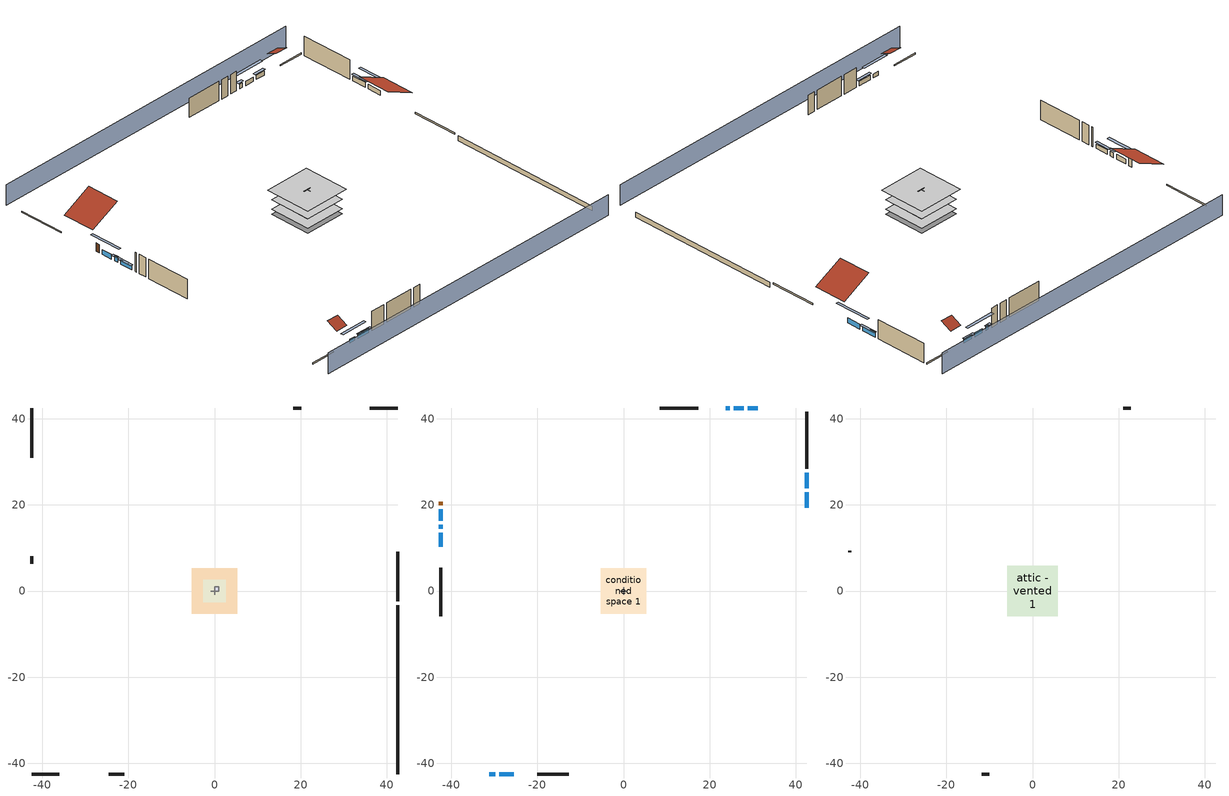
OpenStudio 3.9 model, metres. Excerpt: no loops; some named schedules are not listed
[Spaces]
garage 1
 floor foundation (Slab1 construction): -2.59,-2.59 -2.59,2.59 2.59,2.59 2.59,-2.59 z0
 wall outside (Wall1 construction): -24.6,-42.5 -20.94,-42.5 z0.3:5.18
 wall outside (Wall2 construction): -42.5,8.11 -42.5,6.28 z0.3:5.18
 wall outside (Wall12 construction): 20.1,42.5 18.28,42.5 z0.3:5.18
 wall to conditioned space 1 (Wall5 construction Reversed): 0,-0.91 0,0.91 z0.3:5.18
 wall to conditioned space 1 (Wall6 construction Reversed): 0.91,0 -0.91,0 z0.3:5.18
crawlspace - vented 1
 floor foundation (Slab2 construction): -5.27,-5.27 -5.27,5.27 5.27,5.27 5.27,-5.27 z-0.91
 wall outside (RimJoist1 construction): 42.5,-2.35 42.5,9.17 z0.3:0.61
 wall outside (RimJoist2 construction): -42.5,-42.5 -36.1,-42.5 z0.3:0.61
 wall outside (RimJoist3 construction): -42.5,42.5 -42.5,30.98 z0.3:0.61
 wall outside (RimJoist4 construction): 42.5,42.5 36.1,42.5 z0.3:0.61
 wall foundation (FoundationWall1 construction): 42.5,-42.5 42.5,-3.28 z-0.91:0.3
furnace airloop ret air space
 floor adiabatic (AdiabaticConst): 0,0 0,1 1,1 1,0 z0
 wall adiabatic (AdiabaticConst): 0,1 0,0 1,0 1,1 0,1 z0:1
 ceiling adiabatic (AdiabaticConst): 1,0 1,1 0,1 0,0 z1
conditioned space 1
 floor to crawlspace - vented 1 (Floor1 construction): -5.27,-5.27 -5.27,5.27 5.27,5.27 5.27,-5.27 z0.3
 floor to garage 1 (Floor2 construction): -2.59,-2.59 -2.59,2.59 2.59,2.59 2.59,-2.59 z0.3
 floor adiabatic (AdiabaticFloorConstruction): -5.27,-5.27 -5.27,5.27 5.27,5.27 5.27,-5.27 z2.74
 wall outside (Wall3 construction): 42.5,28.41 42.5,41.58 z0.3:5.18
 wall outside (Wall4 construction): -20.02,-42.5 -12.7,-42.5 z0.3:5.18
 wall outside (Wall7 construction): -42.5,5.35 -42.5,-5.83 z0.3:5.18
 wall outside (Wall8 construction): 17.35,42.5 8.42,42.5 z0.3:5.18
 wall outside (AdiabaticWallConstruction): 42.5,19.37 42.5,22.96 / 42.5,23.89 42.5,27.48 z0.3:1.52; -31.19,-42.5 -29.74,-42.5 z0.3:1.25; -28.82,-42.5 -25.53,-42.5 / -42.5,13.54 -42.5,10.31 z0.3:1.37; -42.5,18.94 -42.5,16.31 / 24.63,42.5 23.73,42.5 z0.3:1.49; -42.5,15.38 -42.5,14.47 z0.3:1.53; 27.91,42.5 25.56,42.5 / 31.19,42.5 28.84,42.5 z0.3:1.34
 wall outside (AdiabaticWallConstruction 1): -42.5,20.79 -42.5,19.87 z0.3:2.34
 window (WindowConstruction): 42.5,19.37 42.5,22.96 z0.3:1.52
 window (WindowConstruction 1): 42.5,23.89 42.5,27.48 z0.3:1.52
 window (WindowConstruction 2): -31.19,-42.5 -29.74,-42.5 z0.3:1.25
 window (WindowConstruction 3): -28.81,-42.5 -25.53,-42.5 z0.3:1.37
 window (WindowConstruction 4): -42.5,18.94 -42.5,16.31 z0.3:1.49
 window (WindowConstruction 5): -42.5,15.38 -42.5,14.47 z0.3:1.52
 window (WindowConstruction 6): -42.5,13.54 -42.5,10.31 z0.3:1.37
 window (WindowConstruction 7): 27.91,42.5 25.56,42.5 z0.3:1.34
 window (WindowConstruction 8): 24.63,42.5 23.73,42.5 z0.3:1.49
 window (WindowConstruction 9): 31.19,42.5 28.84,42.5 z0.3:1.34
 door (Door): -42.5,20.79 -42.5,19.87 z0.3:2.34
 ceiling adiabatic (AdiabaticFloorConstruction): 5.27,-5.27 5.27,5.27 -5.27,5.27 -5.27,-5.27 z2.74
attic - vented 1
 floor to conditioned space 1 (Floor3 construction Reversed): -5.87,-5.87 -5.87,5.87 5.87,5.87 5.87,-5.87 z5.18
 wall outside (Wall9 construction): -11.77,-42.5 -10,-42.5 z0.3:5.18
 wall outside (Wall10 construction): 22.81,42.5 21.03,42.5 z0.3:5.18
 wall outside (Wall11 construction): -42.5,9.38 -42.5,9.03 z0.3:5.18
 roof outside (Roof1 construction): 42.5,18.44,5.18 35.05,18.44,8.91 35.05,10.1,8.91 42.5,10.1,5.18
 roof outside (Roof2 construction): -32.12,-42.5,5.18 -32.12,-39.77,6.55 -35.17,-39.77,6.55 -35.17,-42.5,5.18
 roof outside (Roof3 construction): 32.12,42.5,5.18 32.12,39.77,6.55 35.17,39.77,6.55 35.17,42.5,5.18
 roof outside (Roof4 construction): -42.5,21.72,5.18 -35.05,21.72,8.91 -35.05,30.05,8.91 -42.5,30.05,5.18
shading: 42.5,47.08 -42.5,47.08 / -42.5,-47.08 42.5,-47.08 z0:5.18; 42.5,25.7 42.5,16.63 43.11,16.63 43.11,25.7 z4.27; 42.5,27.78 42.5,23.58 43.11,23.58 43.11,27.78 z1.83; -27,-42.5 -33.93,-42.5 -33.93,-43.11 -27,-43.11 z3.99; -25.23,-42.5 -29.12,-42.5 -29.12,-43.11 -25.23,-43.11 z1.68; -42.5,13.57 -42.5,21.69 -43.11,21.69 -43.11,13.57 z4.24; -42.5,14.16 -42.5,15.69 -43.11,15.69 -43.11,14.16 z1.83; -42.5,10 -42.5,13.84 -43.11,13.84 -43.11,10 z1.68; 22.82,42.5 30.65,42.5 30.65,43.11 22.82,43.11 z4.08; 23.43,42.5 24.94,42.5 24.94,43.11 23.43,43.11 z1.8; 28.54,42.5 31.49,42.5 31.49,43.11 28.54,43.11 z1.65
[Site]
Portland Intl Arpt_OR: Latitude {deg}=45.59; Longitude {deg}=-122.6; Time Zone {hr}=-8; Elevation {m}=33; Terrain=Suburbs; Keep Site Location Information=Yes
[Site:GroundTemperature:Shallow]
10.2558, 8.96328, 8.85977, 9.47314, 11.9355, 14.3863, 16.5111, 17.8571, 17.9714, 16.8767, 14.8061, 12.4304
[Site:WaterMainsTemperature]
Calculation Method=Schedule; Temperature Schedule=mains temperature schedule
[Building]
Building 1
[Material] Roughness=Rough
Name | Thickness {m} | Conductivity {W/m-K} | Density {kg/m3} | Specific Heat {J/kg-K} | Thermal Absorptance | Solar Absorptance | Visible Absorptance
slate or tile shingles | 0.01905 | 0.840978 | 1899.972 | 799.717 | 0.9 | 0.75 | 0.75
roof rigid ins | 0.00329814 | 0.029427 | 32.04 | 1214.23 | 0.9 | 0.7 | 0.7
osb sheathing 0.5 in. | 0.0127 | 0.115458 | 512.64 | 1214.23 | 0.9 | 0.6 | 0.6
wood siding | 0.0254 | 0.102417 | 544.68 | 1172.36 | 0.9 | 0.85 | 0.85
osb sheathing 0.5 in. 1 | 0.0127 | 0.115458 | 512.64 | 1214.23 | 0.9 | 0.7 | 0.7
wall stud and cavity | 0.1397 | 0.727959 | 139.0536 | 1170.24 | 0.9 | 0.6 | 0.6
wall stud and cavity 1 | 0.1397 | 0.550994 | 139.0536 | 1170.24 | 0.9 | 0.7 | 0.7
gypsum board | 0.0127 | 0.160291 | 801 | 837.4 | 0.9 | 0.6 | 0.6
osb sheathing 0.5 in. 2; osb sheathing 0.5 in. 3 | 0.0127 | 0.115458 | 512.64 | 1214.23
wall stud and cavity 2 | 0.1397 | 0.335416 | 139.0536 | 1170.24 | 0.9 | 0.7 | 0.7
rim joist stud and cavity | 0.0508 | 0.178688 | 50.32683 | 1063.81 | 0.9 | 0.6 | 0.6
floor stud and cavity | 0.1397 | 0.923637 | 92.3553 | 1139.71 | 0.9 | 0.7 | 0.7
osb sheathing 0.75 in. | 0.01905 | 0.115458 | 512.64 | 1214.23 | 0.9 | 0.7 | 0.7
floor covering | 0.0127 | 0.0433444 | 54.468 | 1339.84 | 0.9 | 0.6 | 0.6
ceiling loosefill ins | 0.0846667 | 0.0480833 | 16.02 | 1046.75 | 0.9 | 0.7 | 0.7
ceiling stud and cavity | 0.1397 | 0.302811 | 65.682 | 1177.47 | 0.9 | 0.7 | 0.7
concrete 4.0 in. | 0.1016 | 1.803125 | 2242.8 | 837.4 | 0.9 | 0.7 | 0.7
concrete 8.0 in. | 0.2032 | 1.803125 | 2242.8 | 837.4 | 0.9 | 0.7 | 0.7
soil 0.5 in. | 0.0127 | 1.9041 | 1842.3 | 418.7 | 0.9 | 0.7 | 0.7
wood siding 1; wood siding 2 | 0.0254 | 0.102417 | 544.68 | 1172.36
wall rigid ins; floor rigid ins | 0.512978 | 0.029427 | 32.04 | 1214.23 | 0.9 | 0.7 | 0.7
wall stud and cavity 3 | 0.0889 | 0.380278 | 52.3479 | 1209.89 | 0.9 | 0.7 | 0.7
door material | 0.04445 | 0.0612267 | 512.64 | 1214.23 | 0.9 | 0.7 | 0.7
floor stud and cavity 1 | 0.1397 | 1.75129 | 37.0049 | 1207.88 | 0.9 | 0.7 | 0.7
wall stud and cavity 4 | 0.0889 | 0.391764 | 83.0341 | 1211.67 | 0.9 | 0.7 | 0.7
furniture material conditioned space 1; furniture material garage 1 | 0.1524 | 0.115458 | 640.8 | 1214.23 | 0.9 | 0.6 | 0.6
[Construction]
Roof1 construction; Roof2 construction; Roof3 construction; Roof4 construction: slate or tile shingles, roof rigid ins, osb sheathing 0.5 in.
Wall1 construction; Wall2 construction: wood siding, osb sheathing 0.5 in. 1, wall stud and cavity
Wall3 construction; Wall4 construction: wood siding, osb sheathing 0.5 in. 1, wall stud and cavity 1, gypsum board
Wall5 construction Reversed: gypsum board, wall stud and cavity 2, osb sheathing 0.5 in. 2
Wall6 construction Reversed: gypsum board, wall stud and cavity 2, osb sheathing 0.5 in. 3
Wall7 construction; Wall8 construction: wood siding, osb sheathing 0.5 in. 3, wall stud and cavity 1, gypsum board
Wall9 construction; Wall10 construction; Wall11 construction; Wall12 construction: wood siding, osb sheathing 0.5 in. 3, wall stud and cavity
RimJoist1 construction; RimJoist2 construction; RimJoist3 construction; RimJoist4 construction: wood siding, rim joist stud and cavity
Floor1 construction; Floor2 construction: floor stud and cavity, osb sheathing 0.75 in., floor covering
Floor3 construction Reversed: gypsum board, ceiling stud and cavity, ceiling loosefill ins
Slab1 construction: concrete 4.0 in.
FoundationWall1 construction: concrete 8.0 in.
Slab2 construction: soil 0.5 in.
WindowConstruction; WindowConstruction 1; WindowConstruction 2; WindowConstruction 3; WindowConstruction 4; WindowConstruction 5; WindowConstruction 6; WindowConstruction 7; WindowConstruction 8; WindowConstruction 9: WindowMaterial
AdiabaticWallConstruction: wood siding 1, wall rigid ins, wall stud and cavity 3, gypsum board
Door: door material
AdiabaticWallConstruction 1: wood siding 2, wall rigid ins, wall stud and cavity 3, gypsum board
AdiabaticFloorConstruction: floor stud and cavity 1, floor rigid ins, osb sheathing 0.75 in., floor covering
PartitionWallConstruction: gypsum board, wall stud and cavity 4, gypsum board
furniture construction conditioned space 1: furniture material conditioned space 1
furniture construction garage 1: furniture material garage 1
AdiabaticConst: Adiabatic
[WindowMaterial:SimpleGlazingSystem]
WindowMaterial: U-Factor {W/m2-K}=2.15764; Solar Heat Gain Coefficient=0.44
[Material:NoMass]
Adiabatic: Roughness=Rough; Thermal Resistance {m2-K/W}=176.1
[ThermalZone] Multiplier=1; Use Ideal Air Loads=No
Name | Volume {m3} | Thermostat
conditioned space | 606.66 | conditioned space temperature setpoint
attic - vented | 120.537
garage | 65.242
crawlspace - vented | 135.355
furnace airloop ret air zone | 1
[Sizing:Zone] Zone Cooling Design Supply Air Temperature Input Method=SupplyAirTemperature; Zone Cooling Design Supply Air Temperature {C}=14; Zone Cooling Design Supply Air Temperature Difference {deltaC}=11.11; Zone Heating Design Supply Air Temperature Input Method=SupplyAirTemperature; Zone Heating Design Supply Air Temperature {C}=40; Zone Heating Design Supply Air Temperature Difference {deltaC}=11.11; Zone Cooling Design Supply Air Humidity Ratio {kg-H2O/kg-air}=0.0085; Zone Heating Design Supply Air Humidity Ratio {kg-H2O/kg-air}=0.008; Cooling Design Air Flow Method=DesignDay; Heating Design Air Flow Method=DesignDay; Account for Dedicated Outdoor Air System=No; Dedicated Outdoor Air System Control Strategy=NeutralSupplyAir; Dedicated Outdoor Air Low Setpoint Temperature for Design {C}=autosize; Dedicated Outdoor Air High Setpoint Temperature for Design {C}=autosize; Zone Load Sizing Method=Sensible Load Only No Latent Load; Zone Latent Cooling Design Supply Air Humidity Ratio Input Method=HumidityRatioDifference; Zone Cooling Design Supply Air Humidity Ratio Difference {kgWater/kgDryAir}=0.005; Zone Latent Heating Design Supply Air Humidity Ratio Input Method=HumidityRatioDifference; Zone Humidification Design Supply Air Humidity Ratio Difference {kgWater/kgDryAir}=0.005; Sizing Option=Coincident
attic - vented; garage; crawlspace - vented; furnace airloop ret air zone
[Space]
Name | Thermal Zone | Volume {m3}
conditioned space 1 | conditioned space | 606.66
attic - vented 1 | attic - vented | 120.537
garage 1 | garage | 65.242
crawlspace - vented 1 | crawlspace - vented | 135.355
furnace airloop ret air space | furnace airloop ret air zone
[ThermostatSetpoint:DualSetpoint]
conditioned space temperature setpoint: Heating Setpoint Temperature Schedule=heating setpoint; Cooling Setpoint Temperature Schedule=cooling setpoint; Temperature Difference Between Cutout And Setpoint {deltaC}=0
[Foundation:Kiva] Wall Depth Below Slab {m}=0.2032
Name | Initial Indoor Air Temperature {C} | Wall Height Above Grade {m}
Foundation Kiva 1 | 13.4258 | 0.1016
Foundation Kiva 2 | 8.3888 | 0.3048
[Foundation:Kiva:Settings]
Soil Conductivity {W/m-K}=1.9041; Soil Density {kg/m3}=1842.3; Soil Specific Heat {J/kg-K}=418.7; Ground Solar Absorptivity=0.9; Ground Thermal Absorptivity=0.9; Ground Surface Roughness {m}=0.03; Far-Field Width {m}=40; Deep-Ground Boundary Condition=ZeroFlux; Deep-Ground Depth {m}=40; Minimum Cell Dimension {m}=0.2; Maximum Cell Growth Coefficient=3; Simulation Timestep=Timestep
[SurfaceProperty:ExposedFoundationPerimeter] Exposed Perimeter Calculation Method=TotalExposedPerimeter
Name | Total Exposed Perimeter {m}
Slab1 | 14.6304
Slab2 | 39.22776
[SurfaceProperty:IncidentSolarMultiplier] Incident Solar Multiplier=1; Incident Solar Multiplier Schedule=trans schedule winter=0.85 summer=0.7
Window1; Window2; Window3; Window4; Window5; Window6; Window7; Window8; Window9; Window10
[InternalMass:Definition] Design Level Calculation Method=SurfaceArea
Name | Construction | Surface Area {m2}
partition wall mass | PartitionWallConstruction | 248.794
furniture mass conditioned space 1 | furniture construction conditioned space 1 | 99.51774
furniture mass garage 1 | furniture construction garage 1 | 2.67561
[InternalMass] Multiplier=1
Name | Internal Mass Definition | Space or SpaceType
partition wall mass | partition wall mass | conditioned space 1
furniture mass conditioned space 1 | furniture mass conditioned space 1 | conditioned space 1
furniture mass garage 1 | furniture mass garage 1 | garage 1
[EnergyManagementSystem:Sensor]
Name | Output Variable or Output Meter Index Key | Output Variable or Output Meter
water_heater_T_set | water heater setpoint | Schedule Value
out_pb_s |  | Site Outdoor Air Barometric Pressure
out_wt_s |  | Site Outdoor Air Humidity Ratio
site_vw_s |  | Site Wind Speed
cool_season | cooling season schedule | Schedule Value
furnace_airloop_AH_MFR_s | Node 16 | System Node Mass Flow Rate
furnace_airloop_AH_VFR_s | Node 16 | System Node Current Density Volume Flow Rate
furnace_airloop_AH_Tout_s | Node 16 | System Node Temperature
furnace_airloop_AH_Wout_s | Node 16 | System Node Humidity Ratio
furnace_airloop_RA_T_s | Node 19 | System Node Temperature
furnace_airloop_Ra_W_s | Node 19 | System Node Humidity Ratio
furnace_airloop_0_DZ_T_s | crawlspace - vented | Zone Air Temperature
furnace_airloop_0_DZ_W_s | crawlspace - vented | Zone Mean Air Humidity Ratio
natural_vent_s | natural vent schedule | Schedule Value
htg_sp_s | heating setpoint | Schedule Value
clg_sp_s | cooling setpoint | Schedule Value
mech_vent_range_fan_0_sch_s | mech vent range fan 0 schedule | Schedule Value
mech_vent_bath_fan_0_sch_s | mech vent bath fan 0 schedule | Schedule Value
clothes_dryer_exhaust_0_sch_s | clothes_dryer | Schedule Value
htg_load_cond |  | Heating:EnergyTransfer:Zone:CONDITIONED SPACE
clg_load_cond |  | Cooling:EnergyTransfer:Zone:CONDITIONED SPACE
htg_load_duct |  | Heating:EnergyTransfer:Zone:FURNACE AIRLOOP RET AIR ZONE
clg_load_duct |  | Cooling:EnergyTransfer:Zone:FURNACE AIRLOOP RET AIR ZONE
s_conv | Floor1 | Surface Inside Face Convection Heat Gain Energy
s_ig | Floor1 | Surface Inside Face Internal Gains Radiation Heat Gain Energy
s_sol | Floor1 | Surface Inside Face Solar Radiation Heat Gain Energy
s_lgt | Floor1 | Surface Inside Face Lights Radiation Heat Gain Energy
s_surf | Floor1 | Surface Inside Face Net Surface Thermal Radiation Heat Gain Energy
s_conv_1 | Floor2 | Surface Inside Face Convection Heat Gain Energy
s_ig_1 | Floor2 | Surface Inside Face Internal Gains Radiation Heat Gain Energy
s_sol_1 | Floor2 | Surface Inside Face Solar Radiation Heat Gain Energy
s_lgt_1 | Floor2 | Surface Inside Face Lights Radiation Heat Gain Energy
s_surf_1 | Floor2 | Surface Inside Face Net Surface Thermal Radiation Heat Gain Energy
s_conv_2 | Floor3 | Surface Inside Face Convection Heat Gain Energy
s_ig_2 | Floor3 | Surface Inside Face Internal Gains Radiation Heat Gain Energy
s_sol_2 | Floor3 | Surface Inside Face Solar Radiation Heat Gain Energy
s_lgt_2 | Floor3 | Surface Inside Face Lights Radiation Heat Gain Energy
s_surf_2 | Floor3 | Surface Inside Face Net Surface Thermal Radiation Heat Gain Energy
s_conv_3 | inferred conditioned ceiling | Surface Inside Face Convection Heat Gain Energy
s_ig_3 | inferred conditioned ceiling | Surface Inside Face Internal Gains Radiation Heat Gain Energy
s_sol_3 | inferred conditioned ceiling | Surface Inside Face Solar Radiation Heat Gain Energy
s_lgt_3 | inferred conditioned ceiling | Surface Inside Face Lights Radiation Heat Gain Energy
s_surf_3 | inferred conditioned ceiling | Surface Inside Face Net Surface Thermal Radiation Heat Gain Energy
s_conv_4 | inferred conditioned floor | Surface Inside Face Convection Heat Gain Energy
s_ig_4 | inferred conditioned floor | Surface Inside Face Internal Gains Radiation Heat Gain Energy
s_sol_4 | inferred conditioned floor | Surface Inside Face Solar Radiation Heat Gain Energy
s_lgt_4 | inferred conditioned floor | Surface Inside Face Lights Radiation Heat Gain Energy
s_surf_4 | inferred conditioned floor | Surface Inside Face Net Surface Thermal Radiation Heat Gain Energy
ss_sol | Door1 | Surface Inside Face Solar Radiation Heat Gain Energy
[ElectricEquipment:Definition] Design Level Calculation Method=EquipmentLevel
Name | Design Level {W} | Fraction Latent | Fraction Radiant | Fraction Lost
ceiling fan | 19.0413 | 0 | 0.558 | 0
clothes washer | 204.018 | 0.03 | 0.162 | 0.7
clothes dryer | 2476.19 | 0.015 | 0.081 | 0.85
fridge | 43.7215 | 0 | 0.6 | 0
cooking range | 53.9033 | 0.16 | 0.384 | 0.2
misc tv | 580.371 | 0 | 0.6 | 0
misc plug loads | 497.915 | 0.021 | 0.558 | 0.049
whole house fan; mech vent house fan | 0 | 0 | 0 | 1
mech vent house fan cfis | 0 | 0 | 0 | 0
mech vent range fan 0; mech vent bath fan 0 | 30 | 0 | 0 | 1
[ElectricEquipment] Space or SpaceType=conditioned space 1
Name | Electric Equipment Definition | Schedule
ceiling fan | ceiling fan | ceiling_fan
clothes washer | clothes washer | clothes_washer
clothes dryer | clothes dryer | clothes_dryer
fridge | fridge | fridge schedule
cooking range | cooking range | cooking_range
misc tv | misc tv | plug_loads_tv
misc plug loads | misc plug loads | plug_loads_other
whole house fan | whole house fan | Always On Discrete
mech vent house fan | mech vent house fan | mech vent house fan schedule
mech vent house fan cfis | mech vent house fan cfis | mech vent house fan cfis schedule
mech vent range fan 0 | mech vent range fan 0 | mech vent range fan 0 schedule
mech vent bath fan 0 | mech vent bath fan 0 | mech vent bath fan 0 schedule
[OtherEquipment:Definition] Design Level Calculation Method=EquipmentLevel
Name | Design Level {W} | Fraction Latent | Fraction Radiant | Fraction Lost
water heater sens; furnace airloop_0 SupSensLkToCond; furnace airloop_0 SupCondToLv; furnace airloop_0 RetCondToRP; furnace airloop_0 RetSensLkToRP; furnace airloop_0 SupCondToDZ; furnace airloop_0 RetCondToDZ; furnace airloop_0 SupSensLkToDZ; mech vent house fan sensible load | 0 | 0 | 0 | 0
water heater lat; furnace airloop_0 SupLatLkToCond; furnace airloop_0 RetLatLkToRP; furnace airloop_0 SupLatLkToDZ; mech vent house fan latent load | 0 | 1 | 0 | 0
water heater energy adjustment1 | 0.01 | 0 | 0 | 1
clothes dryer 2 | 0 | 0.015 | 0.081 | 0.85
cooking range 2 | 1579.75 | 0.16 | 0.384 | 0.2
general water use sensible | -98.09 | 0 | 0.6 | 0
general water use latent | 99.529 | 1 | 0 | 0
[OtherEquipment]
Name | Other Equipment Definition | Space or SpaceType | Schedule | Fuel Type
water heater sens | water heater sens | conditioned space 1 | Always On Discrete
water heater lat | water heater lat | conditioned space 1 | Always On Discrete
water heater energy adjustment1 | water heater energy adjustment1 | conditioned space 1 | Always On Discrete | Electricity
clothes dryer 1 | clothes dryer 2 | conditioned space 1 | clothes_dryer | Electricity
cooking range 1 | cooking range 2 | conditioned space 1 | cooking_range | NaturalGas
general water use sensible | general water use sensible | conditioned space 1 | general water use schedule
general water use latent | general water use latent | conditioned space 1 | general water use schedule
furnace airloop_0 SupSensLkToCond | furnace airloop_0 SupSensLkToCond | conditioned space 1 | Always On Discrete
furnace airloop_0 SupLatLkToCond | furnace airloop_0 SupLatLkToCond | conditioned space 1 | Always On Discrete
furnace airloop_0 SupCondToLv | furnace airloop_0 SupCondToLv | conditioned space 1 | Always On Discrete
furnace airloop_0 RetCondToRP | furnace airloop_0 RetCondToRP | furnace airloop ret air space | Always On Discrete
furnace airloop_0 RetSensLkToRP | furnace airloop_0 RetSensLkToRP | furnace airloop ret air space | Always On Discrete
furnace airloop_0 RetLatLkToRP | furnace airloop_0 RetLatLkToRP | furnace airloop ret air space | Always On Discrete
furnace airloop_0 SupCondToDZ | furnace airloop_0 SupCondToDZ | crawlspace - vented 1 | Always On Discrete
furnace airloop_0 RetCondToDZ | furnace airloop_0 RetCondToDZ | crawlspace - vented 1 | Always On Discrete
furnace airloop_0 SupSensLkToDZ | furnace airloop_0 SupSensLkToDZ | crawlspace - vented 1 | Always On Discrete
furnace airloop_0 SupLatLkToDZ | furnace airloop_0 SupLatLkToDZ | crawlspace - vented 1 | Always On Discrete
mech vent house fan sensible load | mech vent house fan sensible load | conditioned space 1 | Always On Discrete
mech vent house fan latent load | mech vent house fan latent load | conditioned space 1 | Always On Discrete
[WaterUse:Equipment:Definition]
clothes washer: Peak Flow Rate {m3/s}=1.63629e-06
[Lights:Definition] Design Level Calculation Method=LightingLevel; Fraction Radiant=0.6; Fraction Visible=0.2; Return Air Fraction=0
Name | Lighting Level {W}
interior lighting | 1263.72
garage lighting | 45.3444
[Lights] Fraction Replaceable=1
Name | Lights Definition | Space or SpaceType | Schedule
interior lighting | interior lighting | conditioned space 1 | lighting_interior
garage lighting | garage lighting | garage 1 | lighting_garage
[Exterior:Lights:Definition]
exterior lighting: Design Level {W}=53.829
[Exterior:Lights]
exterior lighting: Exterior Lights Definition=exterior lighting; Schedule=exterior lighting schedule
[People:Definition]
occupants: Number of People Calculation Method=People; Number of People {people}=5; Fraction Radiant=0.314171; Sensible Heat Fraction=0.56303; Carbon Dioxide Generation Rate {m3/s-W}=0; Enable ASHRAE 55 Comfort Warnings=No; Mean Radiant Temperature Calculation Type=EnclosureAveraged
[People]
occupants: People Definition=occupants; Space or SpaceType=conditioned space 1; Number of People Schedule=occupants; Activity Level Schedule=occupants activity schedule; Multiplier=1
[ZoneMixing] Schedule=Always On Continuous; Design Flow Rate Calculation Method=Flow/Zone; Design Flow Rate {m3/s}=0
Name | Zone or Space | Source Zone or Space
furnace airloop_0 ZoneMixDZToCond mix | conditioned space | crawlspace - vented
furnace airloop_0 ZoneMixCondToDZ mix | crawlspace - vented | conditioned space
whole house fan mix | attic - vented | conditioned space
[SpaceInfiltration:DesignFlowRate] Schedule=Always On Discrete
Name | Space or SpaceType | Design Flow Rate Calculation Method | Design Flow Rate {m3/s} | Air Changes per Hour {1/hr} | Constant Term Coefficient | Temperature Term Coefficient | Velocity Term Coefficient | Velocity Squared Term Coefficient
natural vent flow; whole house fan flow; infil flow | conditioned space 1 | Flow/Space | 0
infil crawlspace - vented 1 | crawlspace - vented 1 | AirChanges/Hour |  | 2.6013 | 1 | 0 | 0 | 0
crawlspace_vented 1 duct leakage imbalance infil flow | crawlspace - vented 1 | Flow/Space | 0
[SpaceInfiltration:EffectiveLeakageArea] Schedule=Always On Discrete
Name | Space or SpaceType | Effective Air Leakage Area {cm2} | Stack Coefficient | Wind Coefficient
infil garage 1 | garage 1 | 339.796 | 0.000129147 | 4.64657e-05
infil attic - vented 1 | attic - vented 1 | 4592.05 | 0.000182513 | 4.37271e-05
